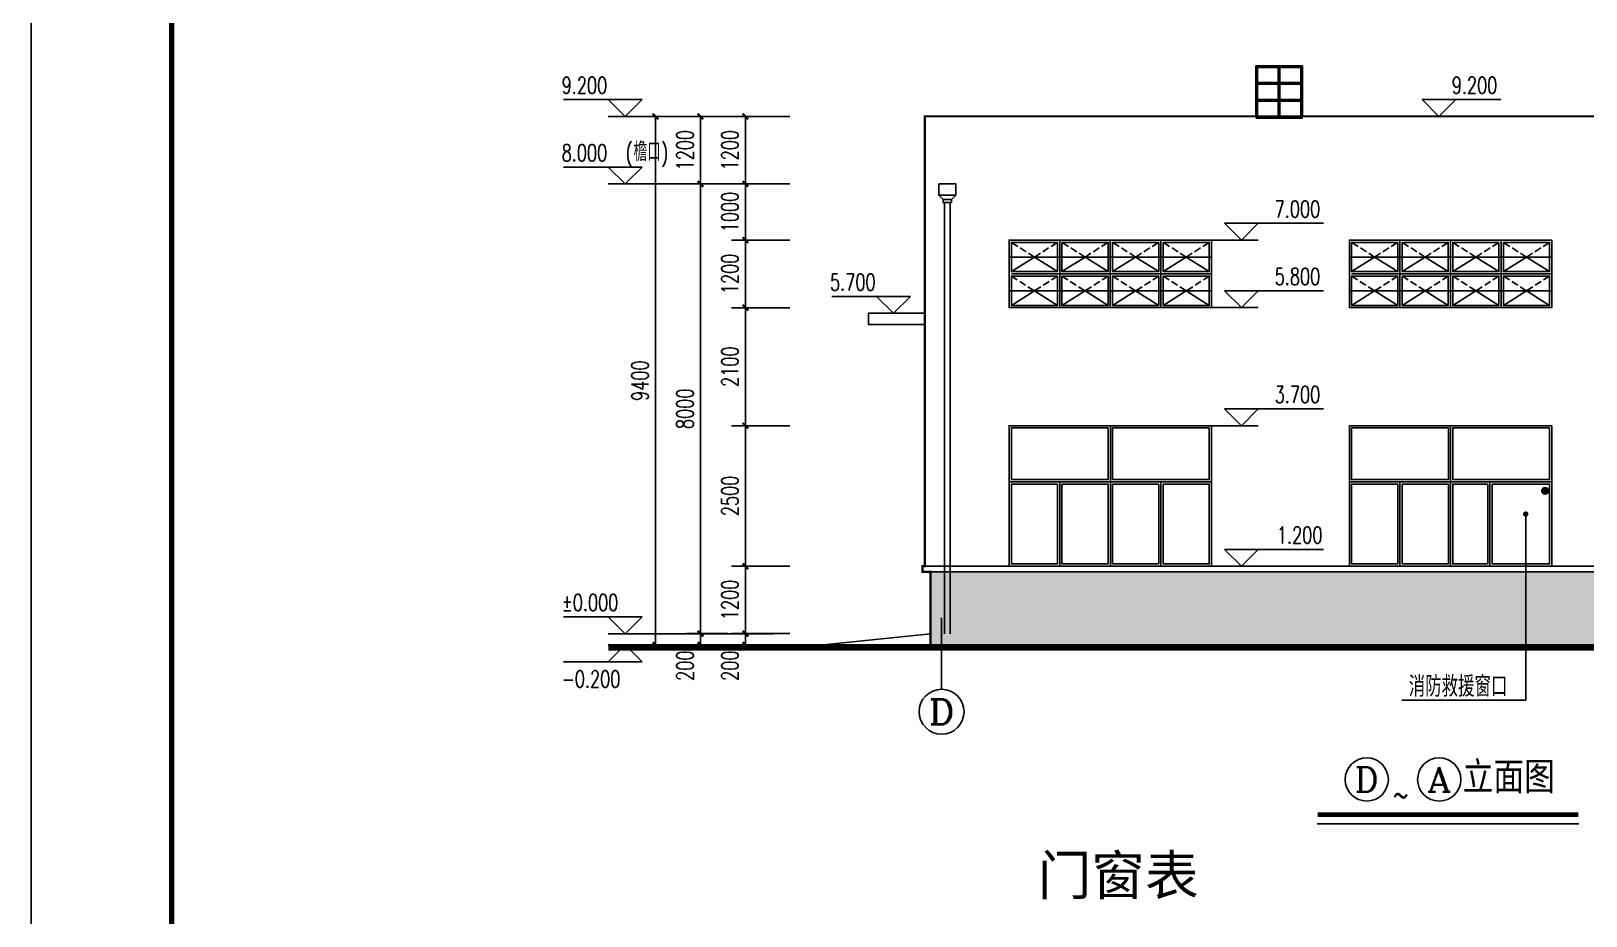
# Model space of a CAD drawing. Extents: x 4554681 to 4680693, y -485691 to -238770.
# Drawn here: x 4588255 to 4615902, y -466063 to -450323 of the extents above; entities that cross this region are included whole.
import ezdxf
from ezdxf.enums import TextEntityAlignment as Align

# ---------------------------------------------------------------- set-up
doc = ezdxf.new("R2010")
doc.units = 0
doc.header["$LTSCALE"] = 1000
doc.header["$MEASUREMENT"] = 0
doc.linetypes.add('DASH', pattern=[0.35, 0.25, -0.1])
doc.layers.get('0').update_dxf_attribs({"linetype": 'CONTINUOUS'})
doc.layers.get('Defpoints').update_dxf_attribs({"linetype": 'CONTINUOUS'})
doc.layers.add('_0', color=7, linetype='CONTINUOUS', lineweight=25)
for name, color, linetype in [('AXIS', 3, 'CONTINUOUS'), ('AXIS_TEXT', 7, 'CONTINUOUS'), ('DIM_ELEV', 3, 'CONTINUOUS'), ('DIM_LEAD', 3, 'CONTINUOUS'), ('E_STRM', 7, 'CONTINUOUS'), ('PUB_DIM', 3, 'CONTINUOUS'), ('PUB_HATCH', 8, 'CONTINUOUS'), ('PUB_TEXT', 7, 'CONTINUOUS'), ('PUB_TITLE', 4, 'CONTINUOUS'), ('WINDOW', 4, 'CONTINUOUS'), ('图名', 15, 'CONTINUOUS'), ('填充', 251, 'CONTINUOUS')]:
    doc.layers.add(name, color=color, linetype=linetype)
doc.styles.add('-宋体', font='', dxfattribs={"width": 0.8})
doc.styles.add('_HZTXT', font='txt.shx', dxfattribs={"width": 0.8, "bigfont": 'HZTXT.shx'})
doc.styles.add('_TCH_AXIS', font='COMPLEX', dxfattribs={"bigfont": 'GBCBIG'})
doc.styles.add('_TCH_DIM', font='SIMPLEX', dxfattribs={"bigfont": 'GBCBIG'})
doc.styles.add('_TCH_DIM_T3', font='SIMPLEX', dxfattribs={"width": 0.705882, "bigfont": 'GBCBIG'})
doc.styles.add('COMPLEX', font='COMPLEX')
doc.styles.add('宋体', font='', dxfattribs={"width": 0.7})
doc.styles.get('-宋体').set_extended_font_data('SimSun')
doc.styles.get('宋体').set_extended_font_data('SimSun')
doc.dimstyles.new('_TCH_ARCH&&100', dxfattribs={"dimtxt": 297.5, "dimasz": 100, "dimexe": 250, "dimexo": 300, "dimgap": 126.25, "dimtad": 1, "dimdec": 0, "dimzin": 0, "dimdsep": 46, "dimtxsty": '_TCH_DIM_T3', "dimblk": 'ARCHTICK', "dimcen": 0.09, "dimclrt": 7, "dimazin": 2, "dimtfac": 1, "dimtdec": 0, "dimtix": 1, "dimtmove": 2, "dimatfit": 3, "dimfxl": 0, "dimtolj": 1, "dimtzin": 0, "dimarcsym": 0})

# ---------------------------------------------------------------- blocks, each defined once
blk = doc.blocks.new('_ArchTick')
at = {"color": 0, "linetype": 'ByBlock', "const_width": 0.4}
blk.add_lwpolyline([(-0.5, -0.5), (0.5, 0.5)], dxfattribs=at)
blk = doc.blocks.new('*D126')
at = {"layer": 'Defpoints', "color": 0}
for p in [(4600957, -451842), (4602044, -451842), (4602044, -453042)]:
    blk.add_point(p, dxfattribs=at)
at = {"layer": 'PUB_DIM', "color": 0, "lineweight": -2}
for p, q in [((4601744, -451842), (4600707, -451842)), ((4600957, -453042), (4600957, -451842)), ((4601744, -453042), (4600707, -453042))]:
    blk.add_line(p, q, dxfattribs=at)
at = {"layer": 'PUB_DIM', "color": 0, "lineweight": -2, "xscale": 100, "yscale": 100, "zscale": 100}
for p, rotation in [((4600957, -451842), 90), ((4600957, -453042), 270)]:
    blk.add_blockref('_ArchTick', p, dxfattribs=dict(at, rotation=rotation))
at = {"layer": 'PUB_DIM', "color": 7, "insert": (4600682, -452442), "char_height": 297.5, "attachment_point": 5, "rotation": 90, "style": '_TCH_DIM_T3'}
blk.add_mtext('\\A1;1200', dxfattribs=at)
blk = doc.blocks.new('*D127')
at = {"layer": 'Defpoints', "color": 0}
for p in [(4600957, -453042), (4602044, -453042), (4602044, -454042)]:
    blk.add_point(p, dxfattribs=at)
at = {"layer": 'PUB_DIM', "color": 0, "lineweight": -2}
for p, q in [((4601744, -453042), (4600707, -453042)), ((4600957, -454042), (4600957, -453042)), ((4601744, -454042), (4600707, -454042))]:
    blk.add_line(p, q, dxfattribs=at)
at = {"layer": 'PUB_DIM', "color": 0, "lineweight": -2, "xscale": 100, "yscale": 100, "zscale": 100}
for p, rotation in [((4600957, -453042), 90), ((4600957, -454042), 270)]:
    blk.add_blockref('_ArchTick', p, dxfattribs=dict(at, rotation=rotation))
at = {"layer": 'PUB_DIM', "color": 7, "insert": (4600682, -453542), "char_height": 297.5, "attachment_point": 5, "rotation": 90, "style": '_TCH_DIM_T3'}
blk.add_mtext('\\A1;1000', dxfattribs=at)
blk = doc.blocks.new('*D128')
at = {"layer": 'Defpoints', "color": 0}
for p in [(4600957, -454042), (4602044, -454042), (4602044, -455243)]:
    blk.add_point(p, dxfattribs=at)
at = {"layer": 'PUB_DIM', "color": 0, "lineweight": -2}
for p, q in [((4601744, -454042), (4600707, -454042)), ((4600957, -455243), (4600957, -454042)), ((4601744, -455243), (4600707, -455243))]:
    blk.add_line(p, q, dxfattribs=at)
at = {"layer": 'PUB_DIM', "color": 0, "lineweight": -2, "xscale": 100, "yscale": 100, "zscale": 100}
for p, rotation in [((4600957, -454042), 90), ((4600957, -455243), 270)]:
    blk.add_blockref('_ArchTick', p, dxfattribs=dict(at, rotation=rotation))
at = {"layer": 'PUB_DIM', "color": 7, "insert": (4600682, -454642), "char_height": 297.5, "attachment_point": 5, "rotation": 90, "style": '_TCH_DIM_T3'}
blk.add_mtext('\\A1;1200', dxfattribs=at)
blk = doc.blocks.new('*D129')
at = {"layer": 'Defpoints', "color": 0}
for p in [(4600957, -455243), (4602044, -455243), (4602044, -457343)]:
    blk.add_point(p, dxfattribs=at)
at = {"layer": 'PUB_DIM', "color": 0, "lineweight": -2}
for p, q in [((4601744, -455243), (4600707, -455243)), ((4600957, -457343), (4600957, -455243)), ((4601744, -457343), (4600707, -457343))]:
    blk.add_line(p, q, dxfattribs=at)
at = {"layer": 'PUB_DIM', "color": 0, "lineweight": -2, "xscale": 100, "yscale": 100, "zscale": 100}
for p, rotation in [((4600957, -455243), 90), ((4600957, -457343), 270)]:
    blk.add_blockref('_ArchTick', p, dxfattribs=dict(at, rotation=rotation))
at = {"layer": 'PUB_DIM', "color": 7, "insert": (4600682, -456293), "char_height": 297.5, "attachment_point": 5, "rotation": 90, "style": '_TCH_DIM_T3'}
blk.add_mtext('\\A1;2100', dxfattribs=at)
blk = doc.blocks.new('*D130')
at = {"layer": 'Defpoints', "color": 0}
for p in [(4600957, -457343), (4602044, -457343), (4602044, -459842)]:
    blk.add_point(p, dxfattribs=at)
at = {"layer": 'PUB_DIM', "color": 0, "lineweight": -2}
for p, q in [((4601744, -457343), (4600707, -457343)), ((4600957, -459842), (4600957, -457343)), ((4601744, -459842), (4600707, -459842))]:
    blk.add_line(p, q, dxfattribs=at)
at = {"layer": 'PUB_DIM', "color": 0, "lineweight": -2, "xscale": 100, "yscale": 100, "zscale": 100}
for p, rotation in [((4600957, -457343), 90), ((4600957, -459842), 270)]:
    blk.add_blockref('_ArchTick', p, dxfattribs=dict(at, rotation=rotation))
at = {"layer": 'PUB_DIM', "color": 7, "insert": (4600682, -458592), "char_height": 297.5, "attachment_point": 5, "rotation": 90, "style": '_TCH_DIM_T3'}
blk.add_mtext('\\A1;2500', dxfattribs=at)
blk = doc.blocks.new('*D131')
at = {"layer": 'Defpoints', "color": 0}
for p in [(4600957, -459842), (4602044, -459842), (4602044, -461042)]:
    blk.add_point(p, dxfattribs=at)
at = {"layer": 'PUB_DIM', "color": 0, "lineweight": -2}
for p, q in [((4601744, -459842), (4600707, -459842)), ((4600957, -461042), (4600957, -459842)), ((4601744, -461042), (4600707, -461042))]:
    blk.add_line(p, q, dxfattribs=at)
at = {"layer": 'PUB_DIM', "color": 0, "lineweight": -2, "xscale": 100, "yscale": 100, "zscale": 100}
for p, rotation in [((4600957, -459842), 90), ((4600957, -461042), 270)]:
    blk.add_blockref('_ArchTick', p, dxfattribs=dict(at, rotation=rotation))
at = {"layer": 'PUB_DIM', "color": 7, "insert": (4600682, -460442), "char_height": 297.5, "attachment_point": 5, "rotation": 90, "style": '_TCH_DIM_T3'}
blk.add_mtext('\\A1;1200', dxfattribs=at)
blk = doc.blocks.new('*D132')
at = {"layer": 'Defpoints', "color": 0}
for p in [(4600957, -461042), (4602044, -461042), (4602044, -461242)]:
    blk.add_point(p, dxfattribs=at)
at = {"layer": 'PUB_DIM', "color": 0, "lineweight": -2}
for p, q in [((4601744, -461042), (4600707, -461042)), ((4600957, -461042), (4600957, -460942)), ((4600957, -461242), (4600957, -461042)), ((4601744, -461242), (4600707, -461242)), ((4600957, -461242), (4600957, -461342))]:
    blk.add_line(p, q, dxfattribs=at)
at = {"layer": 'PUB_DIM', "color": 0, "lineweight": -2, "xscale": 100, "yscale": 100, "zscale": 100}
for p, rotation in [((4600957, -461042), 270), ((4600957, -461242), 90)]:
    blk.add_blockref('_ArchTick', p, dxfattribs=dict(at, rotation=rotation))
at = {"layer": 'PUB_DIM', "color": 7, "insert": (4600682, -461612), "char_height": 297.5, "attachment_point": 5, "rotation": 90, "style": '_TCH_DIM_T3'}
blk.add_mtext('\\A1;200', dxfattribs=at)
blk = doc.blocks.new('*D133')
at = {"layer": 'Defpoints', "color": 0}
for p in [(4599357, -451842), (4600944, -451842), (4600944, -461242)]:
    blk.add_point(p, dxfattribs=at)
at = {"layer": 'PUB_DIM', "color": 0, "lineweight": -2}
for p, q in [((4600644, -451842), (4599107, -451842)), ((4599357, -461242), (4599357, -451842)), ((4600644, -461242), (4599107, -461242))]:
    blk.add_line(p, q, dxfattribs=at)
at = {"layer": 'PUB_DIM', "color": 0, "lineweight": -2, "xscale": 100, "yscale": 100, "zscale": 100}
for p, rotation in [((4599357, -451842), 90), ((4599357, -461242), 270)]:
    blk.add_blockref('_ArchTick', p, dxfattribs=dict(at, rotation=rotation))
at = {"layer": 'PUB_DIM', "color": 7, "insert": (4599082, -456542), "char_height": 297.5, "attachment_point": 5, "rotation": 90, "style": '_TCH_DIM_T3'}
blk.add_mtext('\\A1;9400', dxfattribs=at)
blk = doc.blocks.new('*D134')
at = {"layer": 'Defpoints', "color": 0}
for p in [(4600157, -451842), (4600944, -451842), (4600944, -453042)]:
    blk.add_point(p, dxfattribs=at)
at = {"layer": 'PUB_DIM', "color": 0, "lineweight": -2}
for p, q in [((4600644, -451842), (4599907, -451842)), ((4600157, -453042), (4600157, -451842)), ((4600644, -453042), (4599907, -453042))]:
    blk.add_line(p, q, dxfattribs=at)
at = {"layer": 'PUB_DIM', "color": 0, "lineweight": -2, "xscale": 100, "yscale": 100, "zscale": 100}
for p, rotation in [((4600157, -451842), 90), ((4600157, -453042), 270)]:
    blk.add_blockref('_ArchTick', p, dxfattribs=dict(at, rotation=rotation))
at = {"layer": 'PUB_DIM', "color": 7, "insert": (4599882, -452442), "char_height": 297.5, "attachment_point": 5, "rotation": 90, "style": '_TCH_DIM_T3'}
blk.add_mtext('\\A1;1200', dxfattribs=at)
blk = doc.blocks.new('*D135')
at = {"layer": 'Defpoints', "color": 0}
for p in [(4600157, -453042), (4600944, -453042), (4600944, -461042)]:
    blk.add_point(p, dxfattribs=at)
at = {"layer": 'PUB_DIM', "color": 0, "lineweight": -2}
for p, q in [((4600644, -453042), (4599907, -453042)), ((4600157, -461042), (4600157, -453042)), ((4600644, -461042), (4599907, -461042))]:
    blk.add_line(p, q, dxfattribs=at)
at = {"layer": 'PUB_DIM', "color": 0, "lineweight": -2, "xscale": 100, "yscale": 100, "zscale": 100}
for p, rotation in [((4600157, -453042), 90), ((4600157, -461042), 270)]:
    blk.add_blockref('_ArchTick', p, dxfattribs=dict(at, rotation=rotation))
at = {"layer": 'PUB_DIM', "color": 7, "insert": (4599882, -457042), "char_height": 297.5, "attachment_point": 5, "rotation": 90, "style": '_TCH_DIM_T3'}
blk.add_mtext('\\A1;8000', dxfattribs=at)
blk = doc.blocks.new('*D136')
at = {"layer": 'Defpoints', "color": 0}
for p in [(4600157, -461042), (4600944, -461042), (4600944, -461242)]:
    blk.add_point(p, dxfattribs=at)
at = {"layer": 'PUB_DIM', "color": 0, "lineweight": -2}
for p, q in [((4600644, -461042), (4599907, -461042)), ((4600157, -461042), (4600157, -460942)), ((4600157, -461242), (4600157, -461042)), ((4600644, -461242), (4599907, -461242)), ((4600157, -461242), (4600157, -461342))]:
    blk.add_line(p, q, dxfattribs=at)
at = {"layer": 'PUB_DIM', "color": 0, "lineweight": -2, "xscale": 100, "yscale": 100, "zscale": 100}
for p, rotation in [((4600157, -461042), 270), ((4600157, -461242), 90)]:
    blk.add_blockref('_ArchTick', p, dxfattribs=dict(at, rotation=rotation))
at = {"layer": 'PUB_DIM', "color": 7, "insert": (4599882, -461612), "char_height": 297.5, "attachment_point": 5, "rotation": 90, "style": '_TCH_DIM_T3'}
blk.add_mtext('\\A1;200', dxfattribs=at)
blk = doc.blocks.new('_RAINH')
blk.add_lwpolyline([(-150, 0), (-150, -200), (150, -200), (150, 0)], close=True)
for points in [[(-150, -200), (-75, -280), (75, -280), (150, -200)], [(-75, -280), (-75, -330), (75, -330), (75, -280)]]:
    blk.add_lwpolyline(points)
blk = doc.blocks.new('C-3015')
at = {"layer": 'PUB_HATCH', "linetype": 'DASH', "ltscale": 0.5}
for p, q in [((733687, 126065), (733277, 126325)), ((733687, 126065), (734097, 126325)), ((734587, 126065), (734177, 126325)), ((734587, 126065), (734997, 126325)), ((735487, 126065), (735077, 126325)), ((735487, 126065), (735897, 126325)), ((736387, 126065), (735977, 126325)), ((736387, 126065), (736797, 126325)), ((733277, 125725), (733687, 125465)), ((734097, 125725), (733687, 125465)), ((734177, 125725), (734587, 125465)), ((734997, 125725), (734587, 125465)), ((735077, 125725), (735487, 125465)), ((735897, 125725), (735487, 125465)), ((735977, 125725), (736387, 125465)), ((736797, 125725), (736387, 125465))]:
    blk.add_line(p, q, dxfattribs=at)
at = {"layer": 'PUB_HATCH'}
for p, q in [((736837, 126065), (733237, 126065)), ((733687, 126065), (733277, 125805)), ((733687, 126065), (734097, 125805)), ((734587, 126065), (734177, 125805)), ((734587, 126065), (734997, 125805)), ((735487, 126065), (735077, 125805)), ((735487, 126065), (735897, 125805)), ((736387, 126065), (735977, 125805)), ((736387, 126065), (736797, 125805)), ((736837, 125465), (733237, 125465)), ((733277, 125205), (733687, 125465)), ((734097, 125205), (733687, 125465)), ((734177, 125205), (734587, 125465)), ((734997, 125205), (734587, 125465)), ((735077, 125205), (735487, 125465)), ((735897, 125205), (735487, 125465)), ((735977, 125205), (736387, 125465)), ((736797, 125205), (736387, 125465))]:
    blk.add_line(p, q, dxfattribs=at)
at = {"layer": 'WINDOW', "color": 160}
for p, q in [((734137, 125165), (734137, 126365)), ((735037, 125165), (735037, 126365)), ((735937, 125165), (735937, 126365)), ((736797, 125765), (733237, 125765))]:
    blk.add_line(p, q, dxfattribs=at)
for points in [[(733237, 126365), (736837, 126365), (736837, 125165), (733237, 125165)], [(734097, 126325), (733277, 126325), (733277, 125805), (734097, 125805)], [(734177, 126325), (734997, 126325), (734997, 125805), (734177, 125805)], [(735897, 126325), (735077, 126325), (735077, 125805), (735897, 125805)], [(735977, 126325), (736797, 126325), (736797, 125805), (735977, 125805)], [(734097, 125205), (733277, 125205), (733277, 125725), (734097, 125725)], [(734177, 125205), (734997, 125205), (734997, 125725), (734177, 125725)], [(735897, 125205), (735077, 125205), (735077, 125725), (735897, 125725)], [(735977, 125205), (736797, 125205), (736797, 125725), (735977, 125725)]]:
    blk.add_lwpolyline(points, close=True, dxfattribs=at)
blk = doc.blocks.new('_AXISO')
blk.add_circle((0, 0), 0.5)
at = {"layer": 'AXIS_TEXT', "style": 'COMPLEX', "width": 1.041667}
blk.add_attdef('A', text='', height=0.56, dxfattribs=at).set_placement((-0.25, -0.28), (0.25, -0.28), align=Align.FIT)

msp = doc.modelspace()

# ---------------------------------------------------------------- hatches: boundary and pattern name
at = {"layer": '_0'}
msp.add_hatch(color=0, dxfattribs=at).paths.add_polyline_path([(4615125.9, -458501.2, -1), (4615225.9, -458501.2, -1)])
at = {"layer": '填充', "linetype": 'ByBlock', "lineweight": 100}
h = msp.add_hatch(dxfattribs=at)
h.set_pattern_fill('AR-B816C', color=256, scale=200)
h.set_pattern_definition([(0, (-6621531, 282377.9), (245.692378, 245.692378), [479.867928, -11.51682]), (0, (-6621776.7, 282389.43), (245.692378, 245.692378), [479.867928, -11.51682]), (90, (-6621531, 282377.9), (-245.692378, 245.692378), [-257.20918, 234.175548]), (90, (-6621542.52, 282377.9), (-245.692378, 245.692378), [-257.20918, 234.175548])])
h.paths.add_polyline_path([(4622646, -461242.4), (4622646, -459942.4), (4604246, -459942.4), (4604246, -461242.4)])

# ---------------------------------------------------------------- linework, layer by layer
at = {"color": 8}
for p, q in [((4610031, -451839.9), (4610031, -450939.9)), ((4610031, -450939.9), (4610861, -450939.9)), ((4610031, -450969.9), (4610861, -450969.9)), ((4610061, -451239.9), (4610061, -450969.9)), ((4610431, -451239.9), (4610431, -450969.9)), ((4610461, -451239.9), (4610461, -450969.9)), ((4610831, -451239.9), (4610831, -450969.9)), ((4610861, -451839.9), (4610861, -450939.9)), ((4610031, -451239.9), (4610861, -451239.9)), ((4610031, -451269.9), (4610861, -451269.9)), ((4610061, -451539.9), (4610061, -451269.9)), ((4610431, -451539.9), (4610431, -451269.9)), ((4610461, -451539.9), (4610461, -451269.9)), ((4610831, -451539.9), (4610831, -451269.9)), ((4610031, -451539.9), (4610861, -451539.9)), ((4610031, -451569.9), (4610861, -451569.9)), ((4610061, -451839.9), (4610061, -451569.9)), ((4610431, -451839.9), (4610431, -451569.9)), ((4610461, -451839.9), (4610461, -451569.9)), ((4610831, -451839.9), (4610831, -451569.9)), ((4610031, -451839.9), (4610861, -451839.9)), ((4610031, -451869.9), (4610861, -451869.9))]:
    msp.add_line(p, q, dxfattribs=at)
for p, q in [((4604496, -461042.4), (4604496, -453369.9)), ((4604621, -453369.9), (4604596, -453369.9)), ((4604596, -453369.9), (4604596, -461042.4))]:
    msp.add_line(p, q)
msp.add_lwpolyline([(4604146, -455542.4), (4603146, -455542.4), (4603146, -455342.4), (4604146, -455342.4)])
at = {"layer": '_0', "color": 0}
for p, q in [((4604146, -459842.4), (4622746, -459842.4)), ((4622646, -459942.4), (4604246, -459942.4)), ((4602346, -461242.4), (4604246, -461042.4)), ((4628374.1, -461242.4), (4598518, -461242.4))]:
    msp.add_line(p, q, dxfattribs=at)
for points, const_width in [([(4622646, -461242.4), (4622646, -459942.4), (4622786, -459942.4), (4622786, -459842.4), (4622746, -459842.4), (4622746, -451839.9), (4604146, -451839.9), (4604146, -459842.4), (4604106, -459842.4), (4604106, -459942.4), (4604246, -459942.4), (4604246, -461242.4)], 40), ([(4628374.1, -461292.4), (4598518, -461292.4)], 100)]:
    msp.add_lwpolyline(points, dxfattribs=dict(at, const_width=const_width))
for radius in [60, 50]:
    msp.add_circle((4615175.9, -458501.2), radius, dxfattribs=at)
at = {"layer": 'AXIS'}
for p, q in [((4614831.9, -458915.1), (4614831.9, -462224)), ((4614831.9, -462224), (4612627.4, -462224))]:
    msp.add_line(p, q, dxfattribs=at)
at = {"layer": 'AXIS', "color": 0}
msp.add_line((4604445.4, -460762.9), (4604445.4, -462031), dxfattribs=at)
msp.add_circle((4604445.4, -462431), 400, dxfattribs=at)
at = {"layer": 'DIM_ELEV'}
for p, q in [((4599118, -451539.9), (4597719.1, -451539.9)), ((4598818, -451839.9), (4598518, -451539.9)), ((4598818, -451839.9), (4599118, -451539.9)), ((4613288.2, -451839.9), (4612988.2, -451539.9)), ((4612988.2, -451539.9), (4614387.1, -451539.9)), ((4613288.2, -451839.9), (4613588.2, -451539.9)), ((4599518, -451839.9), (4598518, -451839.9)), ((4612588.2, -451839.9), (4613588.2, -451839.9)), ((4599118, -452742.4), (4597719.1, -452742.4)), ((4598818, -453042.4), (4598518, -452742.4)), ((4598818, -453042.4), (4599118, -452742.4)), ((4599518, -453042.4), (4598518, -453042.4)), ((4609775.9, -454042.4), (4609475.9, -453742.4)), ((4609475.9, -453742.4), (4611237.7, -453742.4)), ((4609775.9, -454042.4), (4610075.9, -453742.4)), ((4609075.9, -454042.4), (4610075.9, -454042.4)), ((4603889.9, -455042.4), (4602491, -455042.4)), ((4603589.9, -455342.4), (4603289.9, -455042.4)), ((4603589.9, -455342.4), (4603889.9, -455042.4)), ((4609775.9, -455242.4), (4609475.9, -454942.4)), ((4609475.9, -454942.4), (4611237.7, -454942.4)), ((4609775.9, -455242.4), (4610075.9, -454942.4)), ((4609075.9, -455242.4), (4610075.9, -455242.4)), ((4609775.9, -457342.4), (4609475.9, -457042.4)), ((4609475.9, -457042.4), (4611237.7, -457042.4)), ((4609775.9, -457342.4), (4610075.9, -457042.4)), ((4609075.9, -457342.4), (4610075.9, -457342.4)), ((4609775.9, -459842.4), (4609475.9, -459542.4)), ((4609475.9, -459542.4), (4611237.7, -459542.4)), ((4609775.9, -459842.4), (4610075.9, -459542.4)), ((4609075.9, -459842.4), (4610075.9, -459842.4)), ((4599118, -460742.4), (4597719.1, -460742.4)), ((4598818, -461042.4), (4598518, -460742.4)), ((4598818, -461042.4), (4599118, -460742.4)), ((4599946.6, -461042.4), (4598518, -461042.4)), ((4598818, -461242.4), (4598518, -461542.4)), ((4599518, -461242.4), (4598518, -461242.4)), ((4598818, -461242.4), (4599118, -461542.4)), ((4599118, -461542.4), (4597719.1, -461542.4))]:
    msp.add_line(p, q, dxfattribs=at)
at = {"layer": 'DIM_LEAD', "const_width": 48}
msp.add_lwpolyline([(4614831.9, -458939.1, -1), (4614831.9, -458891.1, -1)], format="xyb", close=True, dxfattribs=at)
at = {"layer": 'E_STRM'}
msp.add_line((4604596, -453369.9), (4604596, -461042.4), dxfattribs=at)
at = {"layer": 'PUB_DIM'}
for p, q in [((4601444.5, -451841.9), (4598518, -451841.9)), ((4601444.5, -453042.4), (4598518, -453042.4)), ((4601444.5, -461042.4), (4598518, -461042.4))]:
    msp.add_line(p, q, dxfattribs=at)
at = {"layer": 'PUB_TITLE', "color": 4}
msp.add_lwpolyline([(4588254.8, -485690.7), (4672354.8, -485690.7), (4672354.8, -426290.7), (4588254.8, -426290.7)], close=True, dxfattribs=at)
at = {"layer": 'PUB_TITLE', "color": 4, "const_width": 100}
msp.add_lwpolyline([(4590754.8, -484690.7), (4671354.8, -484690.7), (4671354.8, -427290.7), (4590754.8, -427290.7)], close=True, dxfattribs=at)
at = {"layer": 'WINDOW', "color": 160}
for p, q in [((4605646, -458342.4), (4607446, -458342.4)), ((4606546, -459842.4), (4606546, -458342.4)), ((4607446, -458342.4), (4609246, -458342.4)), ((4608346, -459842.4), (4608346, -458342.4)), ((4611696, -458342.4), (4613496, -458342.4)), ((4612596, -459842.4), (4612596, -458342.4)), ((4613496, -458342.4), (4615296, -458342.4)), ((4614196, -459842.4), (4614196, -458342.4))]:
    msp.add_line(p, q, dxfattribs=at)
for points in [[(4607446, -457342.4), (4605646, -457342.4), (4605646, -459842.4), (4607446, -459842.4)], [(4607406, -457382.4), (4605686, -457382.4), (4605686, -458302.4), (4607406, -458302.4)], [(4609246, -457342.4), (4607446, -457342.4), (4607446, -459842.4), (4609246, -459842.4)], [(4609206, -457382.4), (4607486, -457382.4), (4607486, -458302.4), (4609206, -458302.4)], [(4613496, -457342.4), (4611696, -457342.4), (4611696, -459842.4), (4613496, -459842.4)], [(4613456, -457382.4), (4611736, -457382.4), (4611736, -458302.4), (4613456, -458302.4)], [(4615296, -457342.4), (4613496, -457342.4), (4613496, -459842.4), (4615296, -459842.4)], [(4615256, -457382.4), (4613536, -457382.4), (4613536, -458302.4), (4615256, -458302.4)], [(4606506, -458382.4), (4605686, -458382.4), (4605686, -459802.4), (4606506, -459802.4)], [(4606586, -458382.4), (4607406, -458382.4), (4607406, -459802.4), (4606586, -459802.4)], [(4608306, -458382.4), (4607486, -458382.4), (4607486, -459802.4), (4608306, -459802.4)], [(4608386, -458382.4), (4609206, -458382.4), (4609206, -459802.4), (4608386, -459802.4)], [(4612556, -458382.4), (4611736, -458382.4), (4611736, -459802.4), (4612556, -459802.4)], [(4612636, -458382.4), (4613456, -458382.4), (4613456, -459802.4), (4612636, -459802.4)], [(4614156, -458382.4), (4613536, -458382.4), (4613536, -459802.4), (4614156, -459802.4)], [(4614236, -458382.4), (4615256, -458382.4), (4615256, -459802.4), (4614236, -459802.4)]]:
    msp.add_lwpolyline(points, close=True, dxfattribs=at)
at = {"layer": '图名'}
msp.add_line((4611122.3, -464422.5), (4615779, -464422.5), dxfattribs=at)
at = {"layer": '图名', "const_width": 84}
msp.add_lwpolyline([(4611134.1, -464262.7), (4615767.3, -464262.7)], dxfattribs=at)

# ---------------------------------------------------------------- block references
at = {"xscale": -1}
for p in [(5342482.7, -580407), (5348532.7, -580407)]:
    msp.add_blockref('C-3015', p, dxfattribs=at)
at = {"layer": 'AXIS'}
ref = msp.add_blockref('_AXISO', (4612005.4, -463635.7), dxfattribs=dict(at, xscale=-768, yscale=768, zscale=768))
ref.add_attrib('A', 'D', dxfattribs={"layer": 'AXIS_TEXT', "height": 434.4, "style": '_TCH_AXIS', "width": 1.235294}).set_placement((4611788.2, -463852.9), (4612222.6, -463852.9), align=Align.FIT)
ref = msp.add_blockref('_AXISO', (4613293.6, -463635.7), dxfattribs=dict(at, xscale=-768, yscale=768, zscale=768))
ref.add_attrib('A', 'A', dxfattribs={"layer": 'AXIS_TEXT', "height": 434.4, "style": '_TCH_AXIS', "width": 1.166667}).set_placement((4613076.4, -463852.9), (4613510.9, -463852.9), align=Align.FIT)
at = {"layer": 'E_STRM'}
msp.add_blockref('_RAINH', (4604546, -453039.9), dxfattribs=at)

# ---------------------------------------------------------------- texts
at = {"layer": 'AXIS_TEXT', "color": 0, "style": '_TCH_AXIS', "width": 1.235294}
msp.add_text('D', height=452.5, dxfattribs=at).set_placement((4604219.1, -462657.3), (4604671.7, -462657.3), align=Align.FIT)
at = {"layer": 'PUB_DIM', "style": '_HZTXT', "width": 0.8}
msp.add_text('消防救援窗口', height=365.69, dxfattribs=at).set_placement((4612751.5, -462163.9, 3517.8))
at = {"layer": 'PUB_TEXT', "style": '_TCH_DIM', "width": 0.705882}
for s, p in [('9.200', (4597689.1, -451434.9)), ('9.200', (4613517.1, -451434.9)), ('(', (4598827.1, -452637.4)), (')', (4599458.6, -452637.4)), ('8.000', (4597689.1, -452637.4)), ('7.000', (4610367.7, -453637.4)), ('5.700', (4602461, -454937.4)), ('5.800', (4610367.7, -454837.4)), ('3.700', (4610367.7, -456937.4)), ('1.200', (4610407.7, -459437.4)), ('%%P0.000', (4597689.1, -460637.4)), ('-0.200', (4597689.1, -461997.4))]:
    msp.add_text(s, height=297.5, dxfattribs=at).set_placement(p)
at = {"layer": 'PUB_TEXT', "style": '_TCH_DIM'}
msp.add_text('檐口', height=337.59, dxfattribs=at).set_placement((4598967.1, -452637.4))
at = {"layer": 'PUB_TEXT', "linetype": 'Continuous', "style": '-宋体'}
msp.add_text('门窗表', height=700, dxfattribs=at).set_placement((4606152.8, -465688.8))
at = {"layer": '图名', "style": '宋体', "width": 0.8}
for s, p in [('立面图', (4613711.9, -463829.8)), ('~', (4612473.8, -464177.1))]:
    msp.add_text(s, height=500, dxfattribs=at).set_placement(p)

# ---------------------------------------------------------------- dimensions: what is measured, and where the dimension line sits
at = {"layer": 'PUB_DIM'}
for p1, p2, distance, picture, middle in [((4600944.4943, -461242.4123), (4600944.4943, -451841.9185), 1587.7287, '*D133', (4599081.7657, -456542.1654)), ((4600944.4943, -453042.4123), (4600944.4943, -451841.9185), 787.7287, '*D134', (4599881.7657, -452442.1654)), ((4602044.4943, -453042.4123), (4602044.4943, -451841.9185), 1087.7287, '*D126', (4600681.7657, -452442.1654)), ((4600944.5, -461042.4), (4600944.5, -453042.4), 787.7, '*D135', (4599881.8, -457042.4)), ((4602044.5, -454042.4), (4602044.5, -453042.4), 1087.7, '*D127', (4600681.8, -453542.4)), ((4602044.5, -455242.5), (4602044.5, -454042.4), 1087.7, '*D128', (4600681.8, -454642.5)), ((4602044.5, -457342.5), (4602044.5, -455242.5), 1087.7, '*D129', (4600681.8, -456292.5)), ((4602044.5, -459842.4), (4602044.5, -457342.5), 1087.7, '*D130', (4600681.8, -458592.5)), ((4602044.5, -461042.4), (4602044.5, -459842.4), 1087.7, '*D131', (4600681.8, -460442.4))]:
    dim = msp.add_aligned_dim(p1=p1, p2=p2, distance=distance, dimstyle='_TCH_ARCH&&100', dxfattribs=at)
    dim.commit()
    dim.dimension.update_dxf_attribs({"geometry": picture, "text_midpoint": middle})
for base, p1, p2, picture, middle in [((4600156.8, -461042.4), (4600944.5, -461242.4), (4600944.5, -461042.4), '*D136', (4599881.8, -461612.4)), ((4600956.8, -461042.4), (4602044.5, -461242.4), (4602044.5, -461042.4), '*D132', (4600681.8, -461612.4))]:
    dim = msp.add_linear_dim(base=base, p1=p1, p2=p2, angle=90, dimstyle='_TCH_ARCH&&100', dxfattribs=at)
    dim.commit()
    dim.dimension.update_dxf_attribs({"geometry": picture, "text_midpoint": middle, "dimtype": 129})

doc.saveas('drawing.dxf')
